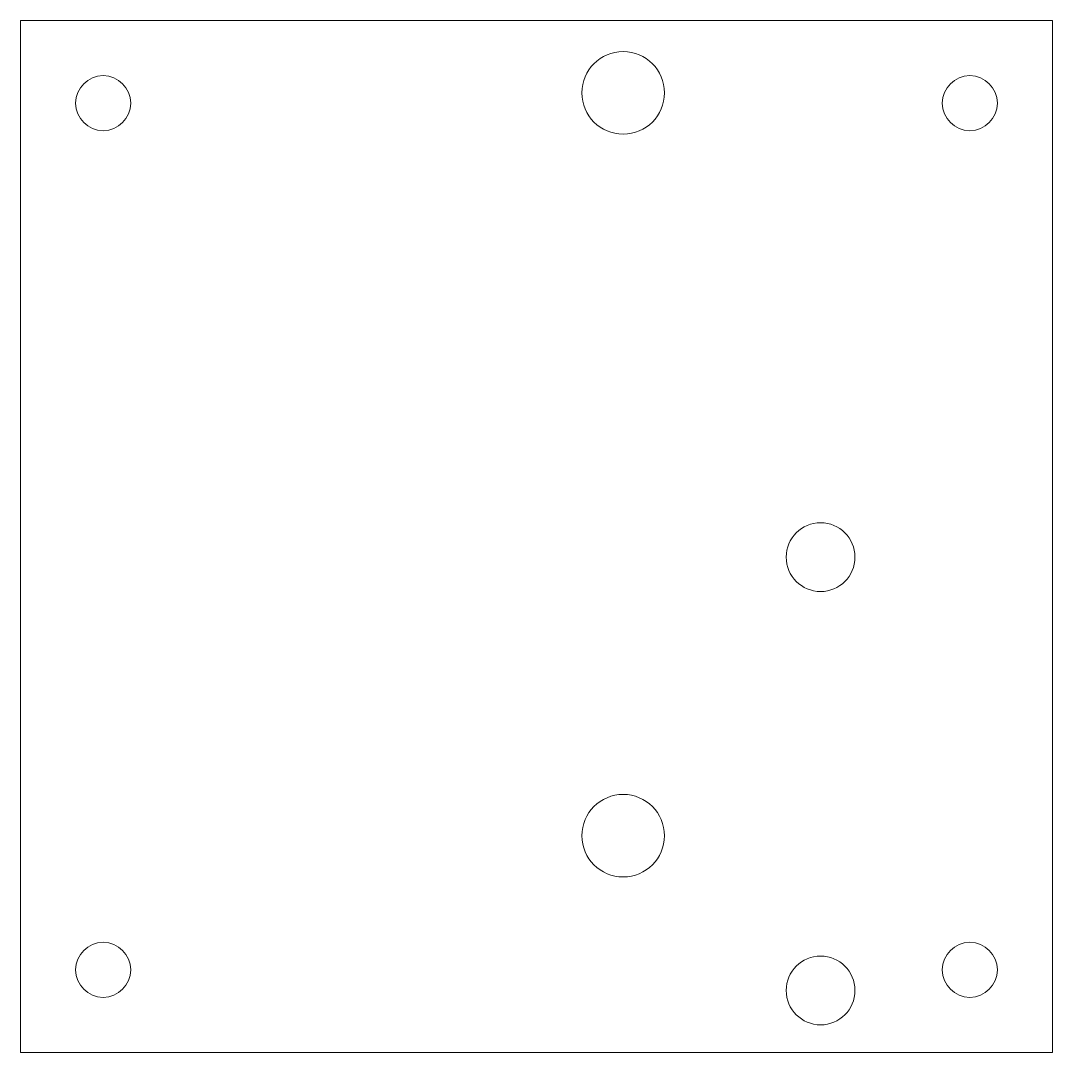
# Model space of a CAD drawing. Header units: millimetres. Extents: x -37.5 to 37.5, y -37.5 to 37.5.
import ezdxf

# ---------------------------------------------------------------- set-up
doc = ezdxf.new("R2010")
doc.units = ezdxf.units.MM

msp = doc.modelspace()

# ---------------------------------------------------------------- linework, layer by layer
at = {"color": 7, "linetype": 'Continuous', "lineweight": 15}
for p, q in [((-37.5, 37.5), (-37.5, -37.5)), ((37.5, 37.5), (-37.5, 37.5)), ((37.5, -37.5), (37.5, 37.5)), ((-37.5, -37.5), (37.5, -37.5))]:
    msp.add_line(p, q, dxfattribs=at)
for centre, radius in [((6.3, 32.25), 3), ((-31.5, 31.5), 2), ((31.5, 31.5), 2), ((20.65, -1.5), 2.5), ((6.3, -21.75), 3), ((-31.5, -31.5), 2), ((31.5, -31.5), 2), ((20.65, -33), 2.5)]:
    msp.add_circle(centre, radius, dxfattribs=at)

doc.saveas('drawing.dxf')
